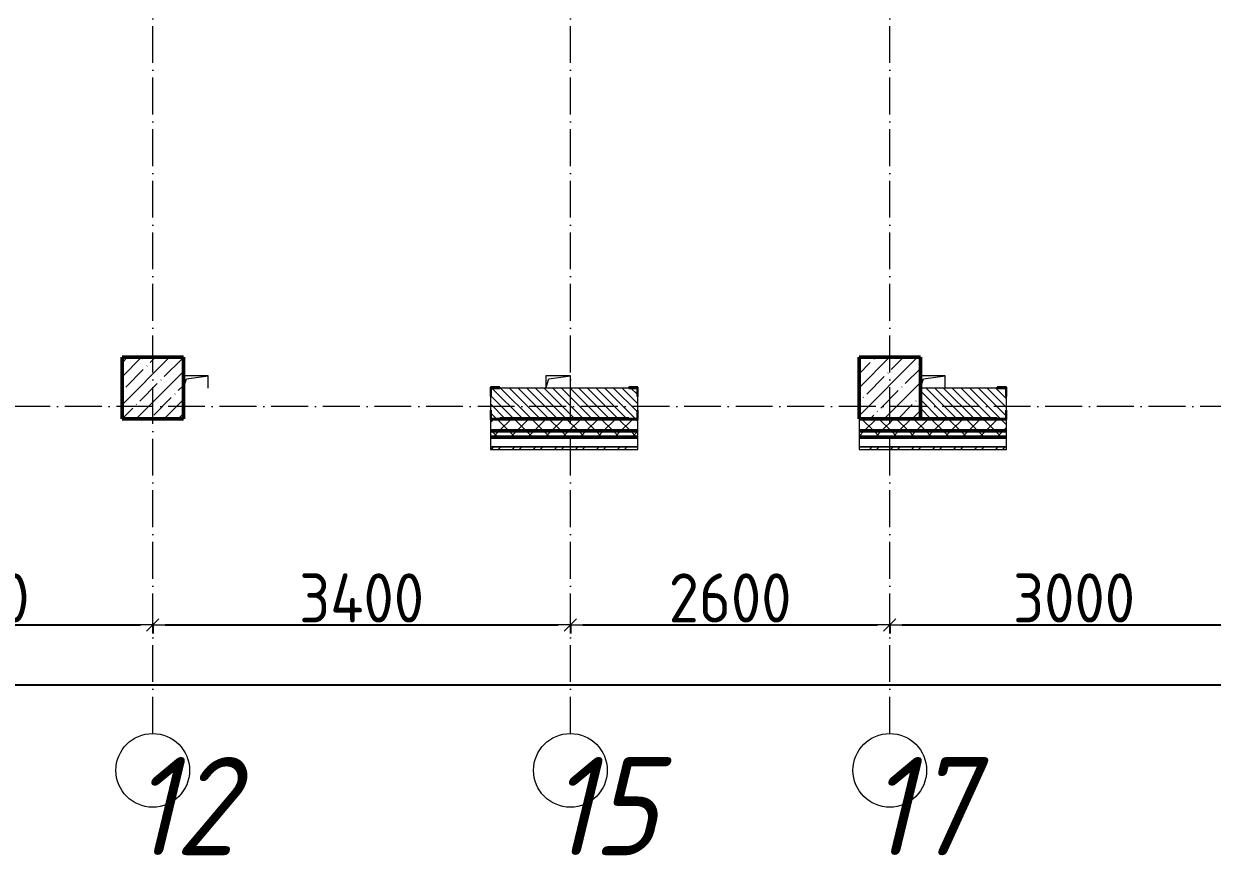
# Model space of a CAD drawing. Header units: millimetres. Extents: x -356862 to 418287, y 0 to 839748.
# Drawn here: x 161429 to 171104, y 453542 to 460313 of the extents above; entities that cross this region are included whole.
import ezdxf

# ---------------------------------------------------------------- set-up
doc = ezdxf.new("R2010")
doc.units = ezdxf.units.MM
doc.linetypes.add('50_200_ШТРИХ_1Т_ш5_п1_п1_', pattern=[700, 500, -100, 0, -100])
for name, color, linetype, lineweight in [('A-____-____-DIMS', 7, 'Continuous', 9), ('A-GENM-____-MCUT', 7, 'Continuous', 25), ('A-GENM-____-OTLN', 7, 'Continuous', 9), ('A-GENM-____-OTLN-1', 7, 'Continuous', 25), ('A-WALL-____-MCUT-2', 7, 'Continuous', 50), ('A-WALL-____-MCUT-3', 7, 'Continuous', 9), ('A-WALL-____-PATT-1', 7, 'Continuous', 9), ('A-WALL-FNSH-MCUT-1', 7, 'Continuous', 9), ('S-COLS-____-MCUT', 7, 'Continuous', 50), ('S-COLS-____-OTLN', 7, 'Continuous', 9), ('S-GRID-____-IDEN', 7, 'Continuous', 9), ('S-GRID-____-OTLN-1', 7, '50_200_ШТРИХ_1Т_ш5_п1_п1_', 9)]:
    doc.layers.add(name, color=color, linetype=linetype, lineweight=lineweight)
doc.styles.add('ISOCPEUR_I', font='isocpeui.ttf', dxfattribs={"width": 0.9, "height": 2.5})
doc.styles.add('СПДС', font='isocpeur.ttf', dxfattribs={"width": 0.9})
doc.dimstyles.new('Размера А3', dxfattribs={"dimtxt": 200, "dimasz": 100, "dimexe": 70, "dimexo": 100, "dimgap": 20, "dimtad": 1, "dimdec": 0, "dimrnd": 10, "dimzin": 0, "dimdsep": 46, "dimtxsty": 'СПДС', "dimblk": 'ARROWHEAD_6', "dimcen": 1, "dimclrd": 256, "dimclre": 256, "dimclrt": 256, "dimazin": 0, "dimtfac": 1, "dimtdec": 0, "dimtmove": 2, "dimatfit": 3, "dimfxl": 1, "dimtolj": 1, "dimtzin": 0, "dimarcsym": 0})
pattern_1 = [(45, (142429.06, 459015.94), (-70.71068, 70.71068), []), (135, (142429.06, 459015.94), (-70.71068, -70.71068), [])]
pattern_2 = [(135, (142429.057, 459015.94), (-35.35534, -35.35534), [])]

# ---------------------------------------------------------------- blocks, each defined once
blk = doc.blocks.new('BSC_Колонна _Прямоугольная - 500х500-V76-АР1_План отверстий 3 этажа в осях 1-64_А-ГГ')
at = {"layer": 'S-COLS-____-OTLN'}
h = blk.add_hatch(dxfattribs=at)
h.set_pattern_fill('FP_113', color=256, style=0, pattern_type=2)
h.set_pattern_definition([(45, (-20050, 1668.96), (-114.0493, 114.0493), []), (45, (-19935.95, 1668.96), (-114.0493, 114.0493), [201.613, -40.323, 3.353, -36.97])])
h.paths.add_polyline_path([(-250, -250), (250, -250), (250, 250), (-250, 250)], flags=0)
at = {"layer": 'S-COLS-____-MCUT'}
for p, q in [((250, 250), (-250, 250)), ((-250, 250), (-250, -250)), ((250, -250), (250, 250)), ((-250, -250), (250, -250))]:
    blk.add_line(p, q, dxfattribs=at)
blk = doc.blocks.new('BSC_Колонна _Прямоугольная - 500х500-V104-АР1_План отверстий 3 этажа в осях 1-64_А-ГГ')
at = {"layer": 'S-COLS-____-OTLN'}
h = blk.add_hatch(dxfattribs=at)
h.set_pattern_fill('FP_127', color=256, style=0, pattern_type=2)
h.set_pattern_definition([(45, (-26050, 1668.96), (-114.0493, 114.0493), []), (45, (-25935.95, 1668.96), (-114.0493, 114.0493), [201.613, -40.323, 3.353, -36.97])])
h.paths.add_polyline_path([(-250, -250), (250, -250), (250, 250), (-250, 250)], flags=0)
at = {"layer": 'S-COLS-____-MCUT'}
for p, q in [((250, 250), (-250, 250)), ((-250, 250), (-250, -250)), ((250, -250), (250, 250)), ((-250, -250), (250, -250))]:
    blk.add_line(p, q, dxfattribs=at)
blk = doc.blocks.new('Фахверк_СКБ_Уголок - 250_2700-27497298-АР1_План отверстий 3 этажа в осях 1-64_А-ГГ')
at = {"layer": 'A-GENM-____-MCUT'}
for p, q in [((200, 181), (125, 181)), ((125, 181), (125, 106)), ((125, 106), (131, 106)), ((131, 106), (131, 175)), ((131, 175), (200, 175)), ((200, 175), (200, 181)), ((131, -6), (125, -6)), ((125, -6), (125, -81)), ((125, -81), (200, -81)), ((131, -75), (131, -6)), ((200, -75), (131, -75)), ((200, -81), (200, -75))]:
    blk.add_line(p, q, dxfattribs=at)
blk = doc.blocks.new('AR_Отверстие прямоугольное _в плите_ - AR_Отверстие прямоугольное _в плите_-30510712-АР1_План отверстий 3 этажа в осях 1-64_А-ГГ')
at = {"layer": 'A-GENM-____-OTLN'}
for p, q in [((100, 50), (-100, 50)), ((-100, -50), (-75, 25)), ((-75, 25), (100, 50)), ((100, -50), (100, 50))]:
    blk.add_line(p, q, dxfattribs=at)
blk = doc.blocks.new('AR_Отверстие прямоугольное _в плите_ - AR_Отверстие прямоугольное _в плите_-V184-АР1_План отверстий 3 этажа в осях 1-64_А-ГГ')
at = {"layer": 'A-GENM-____-OTLN'}
for p, q in [((100, 50), (-100, 50)), ((-100, 50), (-100, -50)), ((-100, -50), (-75, 25)), ((-75, 25), (100, 50)), ((100, -50), (100, 50))]:
    blk.add_line(p, q, dxfattribs=at)
blk = doc.blocks.new('Ось сетки - Круг_Ø6_00__ISO-2_5_0_9K_-25732049-АР1_План отверстий 3 этажа в осях 1-64_А-ГГ')
at = {"layer": 'S-GRID-____-IDEN'}
blk.add_circle((0, 0), 3, dxfattribs=at)
blk = doc.blocks.new('ARROWHEAD_6')
at = {"color": 0, "linetype": 'Continuous'}
for p, q in [((0, 0), (-1, 0)), ((-0.5, -0.5), (0.5, 0.5))]:
    blk.add_line(p, q, dxfattribs=at)
blk = doc.blocks.new('*D2517')
at = {"layer": 'A-____-____-DIMS', "lineweight": -2, "transparency": 16777216}
for p, q in [((159479.1, 455423.5), (159479.1, 455347.4)), ((159579.1, 455417.4), (162379.1, 455417.4)), ((162479.1, 455423.5), (162479.1, 455347.4))]:
    blk.add_line(p, q, dxfattribs=at)
at = {"layer": 'Defpoints', "color": 0, "transparency": 16777216}
for p in [(159479.1, 455523.5), (162479.1, 455523.5), (162479.1, 455417.4)]:
    blk.add_point(p, dxfattribs=at)
at = {"layer": 'A-____-____-DIMS', "lineweight": -2, "transparency": 16777216, "xscale": 100, "yscale": 100, "zscale": 100, "rotation": 180}
blk.add_blockref('ARROWHEAD_6', (159479.1, 455417.4), dxfattribs=at)
at = {"layer": 'A-____-____-DIMS', "lineweight": -2, "transparency": 16777216, "xscale": 100, "yscale": 100, "zscale": 100}
blk.add_blockref('ARROWHEAD_6', (162479.1, 455417.4), dxfattribs=at)
at = {"layer": 'A-____-____-DIMS', "transparency": 16777216, "insert": (160979.1, 455637.4), "char_height": 400, "attachment_point": 5, "style": 'СПДС'}
blk.add_mtext('\\A1;3000', dxfattribs=at)
blk = doc.blocks.new('*D2518')
at = {"layer": 'A-____-____-DIMS', "lineweight": -2, "transparency": 16777216}
for p, q in [((162479.1, 455423.5), (162479.1, 455347.4)), ((162579.1, 455417.4), (165779.1, 455417.4)), ((165879.1, 455423.5), (165879.1, 455347.4))]:
    blk.add_line(p, q, dxfattribs=at)
at = {"layer": 'Defpoints', "color": 0, "transparency": 16777216}
for p in [(162479.1, 455523.5), (165879.1, 455523.5), (165879.1, 455417.4)]:
    blk.add_point(p, dxfattribs=at)
at = {"layer": 'A-____-____-DIMS', "lineweight": -2, "transparency": 16777216, "xscale": 100, "yscale": 100, "zscale": 100, "rotation": 180}
blk.add_blockref('ARROWHEAD_6', (162479.1, 455417.4), dxfattribs=at)
at = {"layer": 'A-____-____-DIMS', "lineweight": -2, "transparency": 16777216, "xscale": 100, "yscale": 100, "zscale": 100}
blk.add_blockref('ARROWHEAD_6', (165879.1, 455417.4), dxfattribs=at)
at = {"layer": 'A-____-____-DIMS', "transparency": 16777216, "insert": (164179.1, 455637.4), "char_height": 400, "attachment_point": 5, "style": 'СПДС'}
blk.add_mtext('\\A1;3400', dxfattribs=at)
blk = doc.blocks.new('*D2519')
at = {"layer": 'A-____-____-DIMS', "lineweight": -2, "transparency": 16777216}
for p, q in [((165879.1, 455423.5), (165879.1, 455347.4)), ((165979.1, 455417.4), (168379.1, 455417.4)), ((168479.1, 455423.5), (168479.1, 455347.4))]:
    blk.add_line(p, q, dxfattribs=at)
at = {"layer": 'Defpoints', "color": 0, "transparency": 16777216}
for p in [(165879.1, 455523.5), (168479.1, 455523.5), (168479.1, 455417.4)]:
    blk.add_point(p, dxfattribs=at)
at = {"layer": 'A-____-____-DIMS', "lineweight": -2, "transparency": 16777216, "xscale": 100, "yscale": 100, "zscale": 100, "rotation": 180}
blk.add_blockref('ARROWHEAD_6', (165879.1, 455417.4), dxfattribs=at)
at = {"layer": 'A-____-____-DIMS', "lineweight": -2, "transparency": 16777216, "xscale": 100, "yscale": 100, "zscale": 100}
blk.add_blockref('ARROWHEAD_6', (168479.1, 455417.4), dxfattribs=at)
at = {"layer": 'A-____-____-DIMS', "transparency": 16777216, "insert": (167179.1, 455637.4), "char_height": 400, "attachment_point": 5, "style": 'СПДС'}
blk.add_mtext('\\A1;2600', dxfattribs=at)
blk = doc.blocks.new('*D2520')
at = {"layer": 'A-____-____-DIMS', "lineweight": -2, "transparency": 16777216}
for p, q in [((168479.1, 455423.5), (168479.1, 455347.4)), ((168579.1, 455417.4), (171379.1, 455417.4)), ((171479.1, 455423.5), (171479.1, 455347.4))]:
    blk.add_line(p, q, dxfattribs=at)
at = {"layer": 'Defpoints', "color": 0, "transparency": 16777216}
for p in [(168479.1, 455523.5), (171479.1, 455523.5), (171479.1, 455417.4)]:
    blk.add_point(p, dxfattribs=at)
at = {"layer": 'A-____-____-DIMS', "lineweight": -2, "transparency": 16777216, "xscale": 100, "yscale": 100, "zscale": 100, "rotation": 180}
blk.add_blockref('ARROWHEAD_6', (168479.1, 455417.4), dxfattribs=at)
at = {"layer": 'A-____-____-DIMS', "lineweight": -2, "transparency": 16777216, "xscale": 100, "yscale": 100, "zscale": 100}
blk.add_blockref('ARROWHEAD_6', (171479.1, 455417.4), dxfattribs=at)
at = {"layer": 'A-____-____-DIMS', "transparency": 16777216, "insert": (169979.1, 455637.4), "char_height": 400, "attachment_point": 5, "style": 'СПДС'}
blk.add_mtext('\\A1;3000', dxfattribs=at)
blk = doc.blocks.new('*D2541')
at = {"layer": 'A-____-____-DIMS', "lineweight": -2, "transparency": 16777216}
for p, q in [((140079.1, 454935.3), (140079.1, 454859.2)), ((140179.1, 454929.2), (243479.1, 454929.2)), ((243579.1, 454935.3), (243579.1, 454859.2))]:
    blk.add_line(p, q, dxfattribs=at)
at = {"layer": 'Defpoints', "color": 0, "transparency": 16777216}
for p in [(140079.1, 455035.3), (243579.1, 455035.3), (243579.1, 454929.2)]:
    blk.add_point(p, dxfattribs=at)
at = {"layer": 'A-____-____-DIMS', "lineweight": -2, "transparency": 16777216, "xscale": 100, "yscale": 100, "zscale": 100, "rotation": 180}
blk.add_blockref('ARROWHEAD_6', (140079.1, 454929.2), dxfattribs=at)
at = {"layer": 'A-____-____-DIMS', "lineweight": -2, "transparency": 16777216, "xscale": 100, "yscale": 100, "zscale": 100}
blk.add_blockref('ARROWHEAD_6', (243579.1, 454929.2), dxfattribs=at)
at = {"layer": 'A-____-____-DIMS', "transparency": 16777216, "insert": (191829.1, 455149.2), "char_height": 400, "attachment_point": 5, "style": 'СПДС'}
blk.add_mtext('\\A1;103500', dxfattribs=at)

msp = doc.modelspace()

# ---------------------------------------------------------------- hatches: boundary and pattern name
at = {"layer": 'A-WALL-____-PATT-1'}
h = msp.add_hatch(dxfattribs=at)
h.set_pattern_fill('FP_6', color=256, style=0, pattern_type=2)
h.set_pattern_definition(pattern_2)
h.paths.add_polyline_path([(166354.0567, 457096.983), (166423.0567, 457096.983), (166423.0567, 457165.983), (166429.0567, 457165.983), (166429.0567, 457277.983), (166423.0567, 457277.983), (166423.0567, 457346.983), (165235.0567, 457346.983), (165235.0567, 457277.983), (165229.0567, 457277.983), (165229.0567, 457165.983), (165235.0567, 457165.983), (165235.0567, 457096.983), (165392.4156, 457096.983)], flags=0)
h = msp.add_hatch(dxfattribs=at)
h.set_pattern_fill('FP_6', color=256, style=0, pattern_type=2)
h.set_pattern_definition(pattern_2)
h.paths.add_polyline_path([(168729.0567, 457096.983), (169423.0567, 457096.983), (169423.0567, 457165.983), (169429.0567, 457165.983), (169429.0567, 457277.983), (169423.0567, 457277.983), (169423.0567, 457346.983), (168729.0567, 457346.983)], flags=0)
h = msp.add_hatch(dxfattribs=at)
h.set_pattern_fill('FP_1', color=256, style=0, pattern_type=2)
h.set_pattern_definition(pattern_1)
h.paths.add_polyline_path([(243179.0567, 456996.983), (243679.0567, 456996.983), (243679.0567, 457096.983), (234654.0567, 457096.983), (234654.0567, 457090.983), (234579.0567, 457090.983), (234579.0567, 456996.983), (243160.8442, 456996.983)], flags=0)
h.paths.add_polyline_path([(231672.3263, 456996.983), (232779.0567, 456996.983), (232779.0567, 457090.983), (232704.0567, 457090.983), (232704.0567, 457096.983), (224829.0567, 457096.983), (224829.0567, 456996.983), (231429.0567, 456996.983)], flags=0)
h.paths.add_polyline_path([(223829.0567, 456996.983), (223829.0567, 457096.983), (222704.0567, 457096.983), (222704.0567, 457090.983), (222629.0567, 457090.983), (222629.0567, 456996.983), (223718.737, 456996.983)], flags=0)
h.paths.add_polyline_path([(220829.0567, 456996.983), (220829.0567, 457090.983), (220754.0567, 457090.983), (220754.0567, 457096.983), (219704.0567, 457096.983), (219704.0567, 457090.983), (219629.0567, 457090.983), (219629.0567, 456996.983), (220183.8085, 456996.983)], flags=0)
h.paths.add_polyline_path([(217829.0567, 456996.983), (217829.0567, 457096.983), (216704.0567, 457096.983), (216704.0567, 457090.983), (216629.0567, 457090.983), (216629.0567, 456996.983), (216704.0567, 456996.983)], flags=0)
h.paths.add_polyline_path([(213429.0567, 456996.983), (214829.0567, 456996.983), (214829.0567, 457096.983), (213504.0567, 457096.983), (213504.0567, 457090.983), (213429.0567, 457090.983)], flags=0)
h.paths.add_polyline_path([(211346.487, 456996.983), (211629.0567, 456996.983), (211629.0567, 457090.983), (211554.0567, 457090.983), (211554.0567, 457096.983), (210504.0567, 457096.983), (210504.0567, 457090.983), (210429.0567, 457090.983), (210429.0567, 456996.983), (210462.7549, 456996.983)], flags=0)
h.paths.add_polyline_path([(208629.0567, 456996.983), (208629.0567, 457096.983), (207504.0567, 457096.983), (207504.0567, 457090.983), (207429.0567, 457090.983), (207429.0567, 456996.983), (207504.0567, 456996.983)], flags=0)
h.paths.add_polyline_path([(205279.0567, 456996.983), (205629.0567, 456996.983), (205629.0567, 457090.983), (205554.0567, 457090.983), (205554.0567, 457096.983), (204504.0567, 457096.983), (204504.0567, 457090.983), (204429.0567, 457090.983), (204429.0567, 456996.983), (205160.362, 456996.983)], flags=0)
h.paths.add_polyline_path([(202629.0567, 456996.983), (202629.0567, 457090.983), (202554.0567, 457090.983), (202554.0567, 457096.983), (201504.0567, 457096.983), (201504.0567, 457090.983), (201429.0567, 457090.983), (201429.0567, 456996.983), (202509.1656, 456996.983)], flags=0)
h.paths.add_polyline_path([(199629.0567, 456996.983), (199629.0567, 457090.983), (199554.0567, 457090.983), (199554.0567, 457096.983), (198504.0567, 457096.983), (198504.0567, 457090.983), (198429.0567, 457090.983), (198429.0567, 456996.983), (198974.237, 456996.983)], flags=0)
h.paths.add_polyline_path([(195439.3085, 456996.983), (196629.0567, 456996.983), (196629.0567, 457090.983), (196554.0567, 457090.983), (196554.0567, 457096.983), (195504.0567, 457096.983), (195504.0567, 457090.983), (195429.0567, 457090.983), (195429.0567, 456996.983), (195435.0567, 456996.983)], flags=0)
h.paths.add_polyline_path([(192429.0567, 456996.983), (193629.0567, 456996.983), (193629.0567, 457090.983), (193554.0567, 457090.983), (193554.0567, 457096.983), (192504.0567, 457096.983), (192504.0567, 457090.983), (192429.0567, 457090.983)], flags=0)
h.paths.add_polyline_path([(187485.7192, 456996.983), (187629.0567, 456996.983), (187629.0567, 457090.983), (187554.0567, 457090.983), (187554.0567, 457096.983), (186504.0567, 457096.983), (186504.0567, 457090.983), (186429.0567, 457090.983), (186429.0567, 456996.983), (187279.0567, 456996.983)], flags=0)
h.paths.add_polyline_path([(184629.0567, 456996.983), (184629.0567, 457090.983), (184554.0567, 457090.983), (184554.0567, 457096.983), (183504.0567, 457096.983), (183504.0567, 457090.983), (183429.0567, 457090.983), (183429.0567, 456996.983), (184623.0567, 456996.983)], flags=0)
h.paths.add_polyline_path([(181299.5942, 456996.983), (181629.0567, 456996.983), (181629.0567, 457090.983), (181554.0567, 457091.6258), (181554.0567, 457096.983), (180229.0567, 457096.983), (180229.0567, 456996.983)], flags=0)
h.paths.add_polyline_path([(177764.6656, 456996.983), (178429.0567, 456996.983), (178429.0567, 457090.983), (178354.0567, 457090.983), (178354.0567, 457096.983), (177229.0567, 457096.983), (177229.0567, 456996.983)], flags=0)
h.paths.add_polyline_path([(175429.0567, 456996.983), (175429.0567, 457090.983), (175354.0567, 457090.983), (175354.0567, 457096.983), (174304.0567, 457096.983), (174304.0567, 457090.983), (174229.0567, 457090.983), (174229.737, 456996.983), (175423.0567, 456996.983)], flags=0)
h.paths.add_polyline_path([(172429.0567, 456996.983), (172429.0567, 457090.983), (172354.0567, 457090.983), (172354.0567, 457096.983), (171229.0567, 457096.983), (171229.0567, 456996.983), (171578.5406, 456996.983)], flags=0)
h.paths.add_polyline_path([(169429.0567, 456996.983), (169429.0567, 457090.983), (169354.0567, 457090.983), (169354.0567, 457096.983), (168229.0567, 457096.983), (168229.0567, 456996.983), (168927.3441, 456996.983)], flags=0)
h.paths.add_polyline_path([(166429.0567, 456996.983), (166429.0567, 457090.983), (166354.0567, 457090.983), (166354.0567, 457096.983), (165304.0567, 457096.983), (165304.0567, 457090.983), (165229.0567, 457090.983), (165229.0567, 456996.983), (165392.4156, 456996.983)], flags=0)
h.paths.add_polyline_path([(156555.0941, 456996.983), (157429.0567, 456996.983), (157429.0567, 457090.983), (157354.0567, 457090.983), (157354.0567, 457096.983), (156304.0567, 457096.983), (156304.0567, 457090.983), (156229.0567, 457090.983), (156229.0567, 456996.983)], flags=0)
h.paths.add_polyline_path([(154787.6298, 456996.983), (155229.0567, 456996.983), (155229.0567, 457090.983), (155154.0567, 457090.983), (155154.0567, 457096.983), (149904.0567, 457096.983), (149904.0567, 457090.983), (149829.0567, 457090.983), (149829.0567, 456996.983), (153329.0567, 456996.983)], flags=0)
h.paths.add_polyline_path([(147717.7727, 456996.983), (148829.0567, 456996.983), (148829.0567, 457090.983), (148754.0567, 457090.983), (148754.0567, 457096.983), (139979.0567, 457096.983), (139979.0567, 456996.983), (145950.3084, 456996.983)], flags=0)
h = msp.add_hatch(dxfattribs=at)
h.set_pattern_fill('FP_1', color=256, style=0, pattern_type=2)
h.set_pattern_definition(pattern_1)
h.paths.add_polyline_path([(243679.0567, 456946.983), (243779.0567, 456946.983), (243779.0567, 456996.983), (234579.0567, 456996.983), (234579.0567, 456946.983), (243160.8442, 456946.983)], flags=0)
h.paths.add_polyline_path([(231672.3263, 456946.983), (232779.0567, 456946.983), (232779.0567, 456996.983), (224829.0567, 456996.983), (224829.0567, 456946.983), (230788.5942, 456946.983)], flags=0)
h.paths.add_polyline_path([(223718.737, 456946.983), (223829.0567, 456946.983), (223829.0567, 456996.983), (222629.0567, 456996.983), (222629.0567, 456946.983), (222835.0049, 456946.983)], flags=0)
h.paths.add_polyline_path([(219629.0567, 456946.983), (220829.0567, 456946.983), (220829.0567, 456996.983), (219629.0567, 456996.983)], flags=0)
h.paths.add_polyline_path([(216648.8799, 456946.983), (217829.0567, 456946.983), (217829.0567, 456996.983), (216629.0567, 456996.983), (216629.0567, 456946.983)], flags=0)
h.paths.add_polyline_path([(214829.0567, 456946.983), (214829.0567, 456996.983), (213429.0567, 456996.983), (213429.0567, 456946.983), (213997.6835, 456946.983)], flags=0)
h.paths.add_polyline_path([(211629.0567, 456946.983), (211629.0567, 456996.983), (210429.0567, 456996.983), (210429.0567, 456946.983), (211346.487, 456946.983)], flags=0)
h.paths.add_polyline_path([(208629.0567, 456946.983), (208629.0567, 456996.983), (207429.0567, 456996.983), (207429.0567, 456946.983)], flags=0)
h.paths.add_polyline_path([(205629.0567, 456946.983), (205629.0567, 456996.983), (204429.0567, 456996.983), (204429.0567, 456946.983), (205160.362, 456946.983)], flags=0)
h.paths.add_polyline_path([(201429.0567, 456946.983), (202629.0567, 456946.983), (202629.0567, 456996.983), (201429.0567, 456996.983)], flags=0)
h.paths.add_polyline_path([(198429.0567, 456946.983), (199629.0567, 456946.983), (199629.0567, 456996.983), (198429.0567, 456996.983)], flags=0)
h.paths.add_polyline_path([(195439.3085, 456946.983), (196629.0567, 456946.983), (196629.0567, 456996.983), (195429.0567, 456996.983), (195429.0567, 456946.983)], flags=0)
h.paths.add_polyline_path([(193629.0567, 456946.983), (193629.0567, 456996.983), (192429.0567, 456996.983), (192429.0567, 456946.983), (192788.112, 456946.983)], flags=0)
h.paths.add_polyline_path([(187485.7192, 456946.983), (187629.0567, 456946.983), (187629.0567, 456996.983), (186429.0567, 456996.983), (186429.0567, 456946.983), (186601.987, 456946.983)], flags=0)
h.paths.add_polyline_path([(184629.0567, 456946.983), (184629.0567, 456996.983), (183429.0567, 456996.983), (183429.0567, 456946.983), (183950.7906, 456946.983)], flags=0)
h.paths.add_polyline_path([(181299.5942, 456946.983), (181629.0567, 456946.983), (181629.0567, 456996.983), (180229.0567, 456996.983), (180229.0567, 456946.983)], flags=0)
h.paths.add_polyline_path([(178429.0567, 456946.983), (178429.0567, 456996.983), (177229.0567, 456996.983), (177229.0567, 456946.983), (177764.6656, 456946.983)], flags=0)
h.paths.add_polyline_path([(175429.0567, 456946.983), (175429.0567, 456996.983), (174229.0567, 456996.983), (174229.737, 456946.983)], flags=0)
h.paths.add_polyline_path([(172429.0567, 456946.983), (172429.0567, 456996.983), (171229.0567, 456996.983), (171229.0567, 456946.983), (171578.5406, 456946.983)], flags=0)
h.paths.add_polyline_path([(169429.0567, 456946.983), (169429.0567, 456996.983), (168229.0567, 456996.983), (168229.0567, 456946.983), (168927.3441, 456946.983)], flags=0)
h.paths.add_polyline_path([(165392.4156, 456946.983), (166429.0567, 456946.983), (166429.0567, 456996.983), (165229.0567, 456996.983), (165229.0567, 456946.983)], flags=0)
h.paths.add_polyline_path([(156229.0567, 456946.983), (157429.0567, 456946.983), (157429.0567, 456996.983), (156229.0567, 456996.983)], flags=0)
h.paths.add_polyline_path([(155229.0567, 456946.983), (155229.0567, 456996.983), (149829.0567, 456996.983), (149829.0567, 456946.983), (154787.6298, 456946.983)], flags=0)
h.paths.add_polyline_path([(148601.5048, 456946.983), (148829.0567, 456946.983), (148829.0567, 456996.983), (139879.0567, 456996.983), (139879.0567, 456946.983), (147717.7727, 456946.983)], flags=0)
h = msp.add_hatch(dxfattribs=at)
h.set_pattern_fill('FP_3', color=256, style=0, pattern_type=2)
h.set_pattern_definition([(45, (142429.06, 459015.94), (-85.5366, 85.5366), []), (45, (142486.08, 459015.94), (-85.5366, 85.5366), [])])
h.paths.add_polyline_path([(180744.0567, 456846.983), (180744.0567, 456866.983), (180230.0567, 456866.983), (180230.0567, 456846.983)], flags=0)
h.paths.add_polyline_path([(178429.0567, 456846.983), (178429.0567, 456866.983), (177229.0567, 456866.983), (177229.0567, 456846.983), (177764.6656, 456846.983)], flags=0)
h.paths.add_polyline_path([(175429.0567, 456846.983), (175429.0567, 456866.983), (174230.0567, 456866.983), (174230.0567, 456846.983)], flags=0)
h.paths.add_polyline_path([(172429.0567, 456846.983), (172429.0567, 456866.983), (171229.0567, 456866.983), (171229.0567, 456846.983), (171578.5406, 456846.983)], flags=0)
h.paths.add_polyline_path([(168927.3441, 456846.983), (169429.0567, 456846.983), (169429.0567, 456866.983), (168230.0567, 456866.983), (168230.0567, 456846.983)], flags=0)
h.paths.add_polyline_path([(166429.0567, 456846.983), (166429.0567, 456866.983), (165229.0567, 456866.983), (165229.0567, 456846.983), (165392.4156, 456846.983)], flags=0)
h.paths.add_polyline_path([(156555.0941, 456846.983), (157429.0567, 456846.983), (157429.0567, 456866.983), (156229.0567, 456866.983), (156229.0567, 456846.983)], flags=0)
h.paths.add_polyline_path([(155229.0567, 456846.983), (155229.0567, 456866.983), (149829.0567, 456866.983), (149829.0567, 456846.983), (154787.6298, 456846.983)], flags=0)
h.paths.add_polyline_path([(148601.5048, 456846.983), (148829.0567, 456846.983), (148829.0567, 456866.983), (139749.0567, 456866.983), (139749.0567, 456846.983), (147717.7727, 456846.983)], flags=0)

# ---------------------------------------------------------------- linework, layer by layer
at = {"layer": 'A-WALL-____-MCUT-2'}
for p, q in [((166354.0567, 457096.983), (165304.0567, 457096.983)), ((165304.0567, 457096.983), (166354.0567, 457096.983)), ((169354.0567, 457096.983), (168729.0567, 457096.983)), ((168729.0567, 457096.983), (169354.0567, 457096.983)), ((165229.0567, 456996.983), (166429.0567, 456996.983)), ((168229.0567, 456996.983), (169429.0567, 456996.983)), ((165229.0567, 456946.983), (166429.0567, 456946.983)), ((168229.0567, 456946.983), (169429.0567, 456946.983))]:
    msp.add_line(p, q, dxfattribs=at)
at = {"layer": 'A-WALL-____-MCUT-3'}
for p, q in [((166354.0567, 457346.983), (165304.0567, 457346.983)), ((169354.0567, 457346.983), (168729.0567, 457346.983)), ((165229.0567, 457277.983), (165229.0567, 457165.983)), ((166429.0567, 457165.983), (166429.0567, 457277.983)), ((169429.0567, 457165.983), (169429.0567, 457277.983)), ((165229.0567, 457090.983), (165229.0567, 456866.983)), ((166429.0567, 456866.983), (166429.0567, 457090.983)), ((168229.0567, 457096.983), (168229.0567, 456866.983)), ((169429.0567, 456866.983), (169429.0567, 457090.983)), ((165229.0567, 456866.983), (166429.0567, 456866.983)), ((168229.0567, 456866.983), (169429.0567, 456866.983))]:
    msp.add_line(p, q, dxfattribs=at)
at = {"layer": 'A-WALL-FNSH-MCUT-1'}
for p, q in [((166429.0567, 456866.983), (165229.0567, 456866.983)), ((165229.0567, 456866.983), (165229.0567, 456846.983)), ((166429.0567, 456846.983), (166429.0567, 456866.983)), ((169429.0567, 456866.983), (168230.0567, 456866.983)), ((168230.0567, 456866.983), (168230.0567, 456846.983)), ((169429.0567, 456846.983), (169429.0567, 456866.983)), ((165229.0567, 456846.983), (166429.0567, 456846.983)), ((168230.0567, 456846.983), (169429.0567, 456846.983))]:
    msp.add_line(p, q, dxfattribs=at)
at = {"layer": 'S-GRID-____-OTLN-1', "color": 251, "ltscale": 0.6, "true_color": 0x636466}
for p, q in [((162479.0567, 454533.3346), (162479.0567, 508896.9006)), ((165879.0567, 454533.3346), (165879.0567, 508896.9006)), ((168479.0567, 454533.3346), (168479.0567, 469166.4803)), ((246503.4633, 457196.983), (137760.2865, 457196.983))]:
    msp.add_line(p, q, dxfattribs=at)

# ---------------------------------------------------------------- block references
at = {"layer": 'A-GENM-____-OTLN'}
for name, p in [('AR_Отверстие прямоугольное _в плите_ - AR_Отверстие прямоугольное _в плите_-30510712-АР1_План отверстий 3 этажа в осях 1-64_А-ГГ', (162829.0567, 457396.983)), ('AR_Отверстие прямоугольное _в плите_ - AR_Отверстие прямоугольное _в плите_-V184-АР1_План отверстий 3 этажа в осях 1-64_А-ГГ', (165779.0567, 457396.983)), ('AR_Отверстие прямоугольное _в плите_ - AR_Отверстие прямоугольное _в плите_-30510712-АР1_План отверстий 3 этажа в осях 1-64_А-ГГ', (168829.0567, 457396.983))]:
    msp.add_blockref(name, p, dxfattribs=at)
at = {"layer": 'A-GENM-____-OTLN-1'}
msp.add_blockref('Фахверк_СКБ_Уголок - 250_2700-27497298-АР1_План отверстий 3 этажа в осях 1-64_А-ГГ', (165104.0567, 457171.983), dxfattribs=at)
at = {"layer": 'A-GENM-____-OTLN-1', "rotation": 180}
for p in [(166554.0567, 457271.983), (169554.0567, 457271.983)]:
    msp.add_blockref('Фахверк_СКБ_Уголок - 250_2700-27497298-АР1_План отверстий 3 этажа в осях 1-64_А-ГГ', p, dxfattribs=at)
at = {"layer": 'S-COLS-____-OTLN'}
for name, p in [('BSC_Колонна _Прямоугольная - 500х500-V76-АР1_План отверстий 3 этажа в осях 1-64_А-ГГ', (162479.0567, 457346.983)), ('BSC_Колонна _Прямоугольная - 500х500-V104-АР1_План отверстий 3 этажа в осях 1-64_А-ГГ', (168479.0567, 457346.983))]:
    msp.add_blockref(name, p, dxfattribs=at)
at = {"layer": 'S-GRID-____-IDEN', "xscale": 99.99999999999993, "yscale": 99.99999999999993, "zscale": 99.99999999999993}
for p in [(162479.0567, 454233.3346), (165879.0567, 454233.3346), (168479.0567, 454233.3346)]:
    msp.add_blockref('Ось сетки - Круг_Ø6_00__ISO-2_5_0_9K_-25732049-АР1_План отверстий 3 этажа в осях 1-64_А-ГГ', p, dxfattribs=at)

# ---------------------------------------------------------------- texts
at = {"layer": 'S-GRID-____-IDEN', "char_height": 800, "width": 346.329, "attachment_point": 1, "style": 'ISOCPEUR_I'}
for s, insert in [('12', (162297.9784, 454342.1093)), ('15', (165697.9784, 454342.1093)), ('17', (168297.9784, 454342.1093))]:
    msp.add_mtext(s, dxfattribs=dict(at, insert=insert))

# ---------------------------------------------------------------- dimensions: what is measured, and where the dimension line sits
at = {"layer": 'A-____-____-DIMS'}
for base, p1, p2, picture, middle in [((162479.0567, 455417.418), (159479.0567, 455523.484), (162479.0567, 455523.484), '*D2517', (160979.0567, 455637.418)), ((165879.0567, 455417.418), (162479.0567, 455523.484), (165879.0567, 455523.484), '*D2518', (164179.0567, 455637.418)), ((168479.0567, 455417.418), (165879.0567, 455523.484), (168479.0567, 455523.484), '*D2519', (167179.0567, 455637.418)), ((171479.0567, 455417.418), (168479.0567, 455523.484), (171479.0567, 455523.484), '*D2520', (169979.0567, 455637.418)), ((243579.0567, 454929.2109), (140079.0567, 455035.2769), (243579.0567, 455035.2769), '*D2541', (191829.0567, 455149.2109))]:
    dim = msp.add_linear_dim(base=base, p1=p1, p2=p2, dimstyle='Размера А3', override={"dimtxt": 400}, dxfattribs=at)
    dim.commit()
    dim.dimension.update_dxf_attribs({"geometry": picture, "text_midpoint": middle})

doc.saveas('drawing.dxf')
